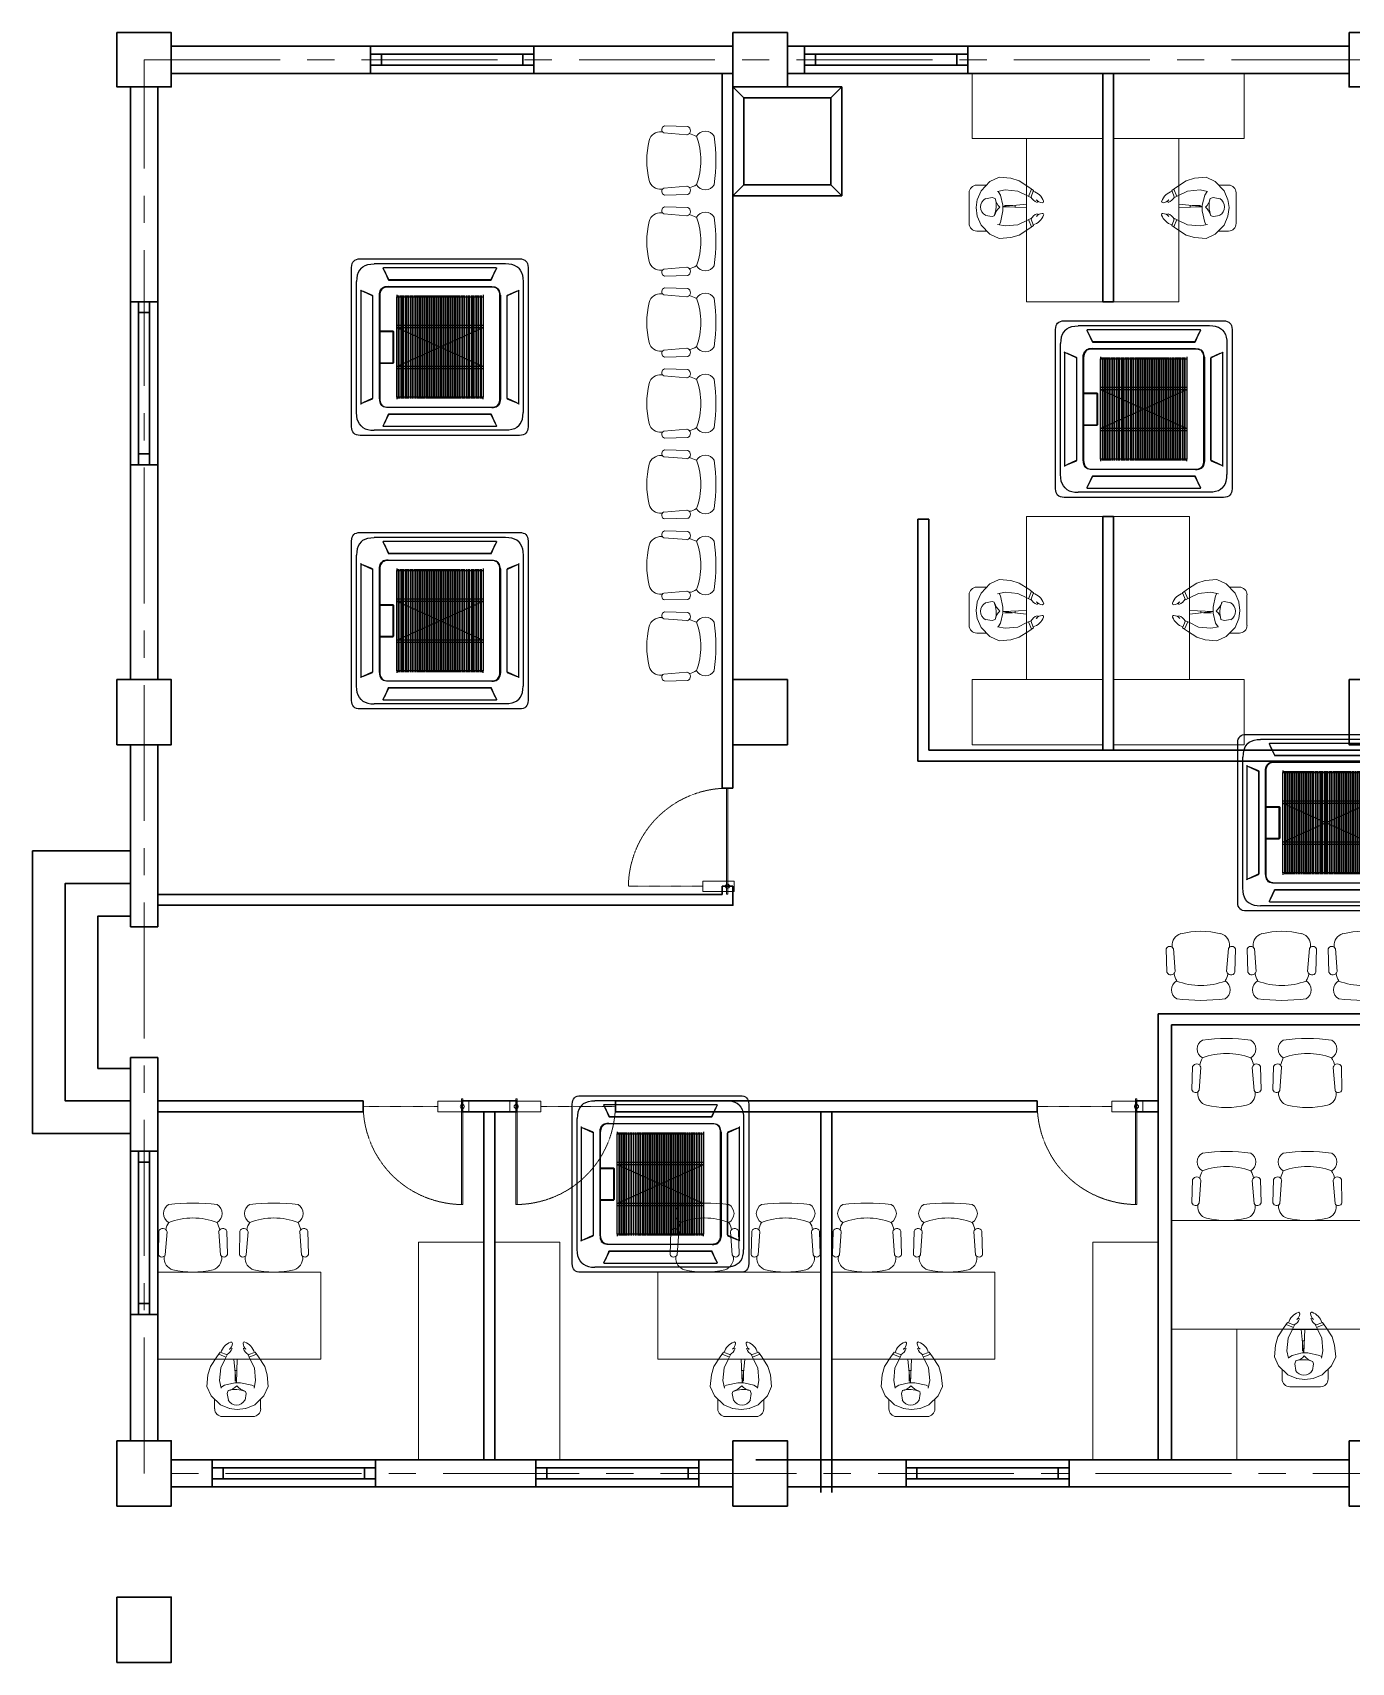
# Model space of a CAD drawing. Header units: millimetres. Extents: x 132885 to 171225, y -194956 to -179968.
# Drawn here: x 132885 to 145014, y -194956 to -179968 of the extents above; entities that cross this region are included whole.
import ezdxf

# ---------------------------------------------------------------- set-up
doc = ezdxf.new("R2010")
doc.units = ezdxf.units.MM
doc.header["$MEASUREMENT"] = 0
doc.linetypes.add('CENTER', pattern=[2, 1.25, -0.25, 0.25, -0.25])
doc.linetypes.add('DASHED2', pattern=[0.375, 0.25, -0.125])
doc.layers.get('0').update_dxf_attribs({"color": 255, "lineweight": 25})
for name, color, linetype, lineweight in [('CEN-1', 1, 'CENTER', 18), ('DIMENSION', 84, 'Continuous', 15), ('Furniture', 235, 'Continuous', 0), ('GLASS', 145, 'Continuous', 5), ('MAIN', 3, 'Continuous', 30), ('MAIN-4', 6, 'Continuous', 30), ('TEXT', 4, 'Continuous', 13)]:
    doc.layers.add(name, color=color, linetype=linetype, lineweight=lineweight)
doc.layers.add('Edges', color=7, linetype='Continuous')

# ---------------------------------------------------------------- blocks, each defined once
blk = doc.blocks.new('rr')
at = {"layer": 'TEXT', "color": 7}
for p, q in [((298029, -105618), (298123, -105618)), ((298150, -105588), (298068, -105672)), ((298235, -105548), (298150, -105588)), ((298290, -105665), (298221, -105679)), ((298235, -105548), (298342, -105558)), ((298406, -105676), (298290, -105665)), ((298342, -105558), (298419, -105581)), ((298419, -105581), (298507, -105638)), ((298532, -105656), (298504, -105724)), ((298507, -105638), (298551, -105669)), ((297959, -105688), (297959, -105970)), ((298034, -105756), (298024, -105833)), ((298068, -105672), (298034, -105754)), ((298108, -105761), (298170, -105751)), ((298170, -105751), (298189, -105757)), ((298247, -105698), (298235, -105676)), ((298270, -105803), (298247, -105698)), ((298270, -105856), (298270, -105803)), ((298488, -105716), (298406, -105676)), ((298486, -105945), (298486, -105716)), ((298525, -105734), (298488, -105716)), ((298551, -105669), (298525, -105734)), ((298034, -105909), (298024, -105833)), ((298068, -105988), (298034, -105906)), ((298108, -105915), (298170, -105925)), ((298170, -105925), (298198, -105916)), ((298225, -105983), (298247, -105949)), ((298247, -105949), (298270, -105856)), ((298270, -105841), (298486, -105833)), ((298270, -105843), (298486, -105866)), ((298359, -105853), (298285, -105853)), ((298382, -105837), (298382, -105855)), ((298488, -105944), (298406, -105985)), ((298525, -105927), (298488, -105944)), ((298532, -106004), (298504, -105937)), ((298551, -105991), (298525, -105927)), ((298029, -106041), (298117, -106041)), ((298150, -106073), (298068, -105988)), ((298235, -106112), (298150, -106073)), ((298290, -105996), (298221, -105982)), ((298235, -106112), (298342, -106103)), ((298406, -105985), (298290, -105996)), ((298342, -106103), (298419, -106079)), ((298419, -106079), (298507, -106022)), ((298507, -106022), (298551, -105991))]:
    blk.add_line(p, q, dxfattribs=at)
for centre, major_axis, start_param, end_param in [((298029, -105688), (49.8, 49.8), 0.785398, 2.356194), ((298155, -105840), (63.7, -63.7), 2.898963, 4.955018), ((297966, -105849), (171, 171), -1.068373, -0.39635), ((298371, -105697), (135, 135), 2.703582, 3.183333), ((298620, -105679), (73.6, 73.6), 2.838638, 3.585677), ((298505, -105817), (105, 105), -0.421869, 0.489767), ((298572, -105768), (11.6, 11.6), -1.392775, 0.371356), ((298637, -105702), (55.2, 55.2), 3.067512, 3.856448), ((298633, -105768), (8.31, 8.31), 3.856448, 5.861316), ((298315, -105931), (83.5, 83.5), 1.454362, 2.231901), ((298619, -105979), (73.6, -73.6), 2.697508, 3.444547), ((298504, -105841), (105, -105), 5.793418, 6.705054), ((298636, -105956), (55.2, -55.2), 2.426738, 3.215673), ((298571, -105890), (11.6, -11.6), 5.911829, 7.67596), ((298632, -105890), (8.31, -8.31), 0.421869, 2.426738), ((298029, -105970), (49.8, -49.8), 3.926991, 5.497787)]:
    blk.add_ellipse(centre, major_axis=major_axis, ratio=1, start_param=start_param, end_param=end_param, dxfattribs=at)
blk = doc.blocks.new('3rerr')
at = {"layer": 'Furniture', "color": 0, "linetype": 'ByBlock'}
for p, q in [((299424, -105724), (299432, -105724)), ((299424, -105724), (299432, -105724)), ((299444, -105734), (299656, -105751)), ((299448, -105670), (299663, -105676)), ((299424, -106252), (299432, -106252)), ((299444, -106241), (299656, -106225)), ((299448, -106306), (299663, -106300))]:
    blk.add_line(p, q, dxfattribs=at)
for centre, radius, start, end in [((300065, -105988), 779, 166.275, 193.725), ((299414, -105834), 111, 85, 163.8913), ((299459, -105703), 34.8, 108.7162, 243.9569), ((299648, -105712), 39.5, 282.8663, 67.8436), ((299666, -105866), 126, 52.7407, 85.3529), ((299825, -105813), 95.4, 30.3927, 149.6073), ((299156, -105988), 628, 339.209, 20.791), ((298194, -105988), 1727, 352.5907, 7.4093), ((299414, -106142), 111, 196.1087, 275), ((299459, -106273), 34.8, 116.0431, 251.2838), ((299648, -106263), 39.5, 292.1564, 77.1337), ((299608, -105956), 287, 283.6548, 297.8506), ((299825, -106162), 95.4, 210.3927, 329.6073)]:
    blk.add_arc(centre, radius, start, end, dxfattribs=at)
blk = doc.blocks.new('gd1')
at = {"layer": 'GLASS', "color": 4, "linetype": 'DASHED2', "ltscale": 0.001}
blk.add_line((345380, -498508), (345380, -497802), dxfattribs=at)
at = {"layer": 'GLASS'}
for p, q in [((345331, -498508), (345429, -498508)), ((345331, -498802), (345331, -498508)), ((345429, -498508), (345429, -498802)), ((345429, -498802), (345331, -498802))]:
    blk.add_line(p, q, dxfattribs=at)
at = {"layer": 'GLASS', "color": 4}
for p, q in [((344454, -498744), (344454, -498702)), ((345454, -498732), (344454, -498732)), ((345454, -498744), (344454, -498744)), ((345454, -498744), (345454, -498732))]:
    blk.add_line(p, q, dxfattribs=at)
at = {"layer": 'GLASS', "color": 4, "linetype": 'DASHED2'}
blk.add_ellipse((345430, -498781), major_axis=(-687, 718), ratio=0.969274, start_param=-0.727797, end_param=0.74268, dxfattribs=at)
at = {"layer": 'GLASS', "extrusion": (8.38188e-23, -2.79396e-23, -1)}
blk.add_ellipse((345380, -498740), major_axis=(-13.9, 13.9), ratio=1, start_param=6.283185307179586, end_param=12.56637061435917, dxfattribs=at)
blk = doc.blocks.new('cassette acplan')
at = {"layer": 'Edges'}
for p, q in [((184, 1044), (198, 1050)), ((198, 1050), (214, 1054)), ((214, 1054), (232, 1055)), ((232, 1055), (1698, 1055)), ((1698, 1055), (1716, 1054)), ((1716, 1054), (1732, 1050)), ((1732, 1050), (1746, 1044)), ((154, 976), (155, 995)), ((154, -489), (154, 976)), ((155, 995), (158, 1011)), ((158, 1011), (165, 1024)), ((165, 1024), (173, 1035)), ((173, 1035), (184, 1044)), ((206, 905), (202, 877)), ((215, 929), (206, 905)), ((226, 950), (215, 929)), ((241, 968), (226, 950)), ((241, 968), (258, 983)), ((258, 983), (279, 994)), ((279, 994), (304, 1002)), ((304, 1002), (331, 1007)), ((331, 1007), (362, 1009)), ((1568, 1009), (362, 1009)), ((442, 975), (444, 970)), ((446, 971), (444, 971)), ((444, 971), (444, 970)), ((444, 970), (444, 969)), ((444, 967), (444, 969)), ((444, 969), (444, 969)), ((455, 944), (444, 967)), ((448, 972), (446, 971)), ((1482, 972), (448, 972)), ((455, 944), (490, 864)), ((492, 867), (455, 944)), ((1475, 944), (1438, 867)), ((1440, 864), (1475, 944)), ((1486, 967), (1475, 944)), ((1484, 971), (1482, 972)), ((1486, 971), (1484, 971)), ((1486, 970), (1488, 975)), ((1486, 970), (1486, 971)), ((1486, 969), (1486, 970)), ((1486, 969), (1486, 969)), ((1486, 969), (1486, 967)), ((1599, 1007), (1568, 1009)), ((1626, 1002), (1599, 1007)), ((1651, 994), (1626, 1002)), ((1672, 983), (1651, 994)), ((1690, 968), (1672, 983)), ((1690, 968), (1704, 950)), ((1704, 950), (1716, 929)), ((1716, 929), (1724, 905)), ((1724, 905), (1729, 877)), ((1746, 1044), (1757, 1035)), ((1757, 1035), (1765, 1024)), ((1765, 1024), (1772, 1011)), ((1772, 1011), (1775, 995)), ((1775, 995), (1777, 976)), ((1777, 976), (1777, -489)), ((202, 877), (200, 847)), ((200, -359), (200, 847)), ((239, 765), (234, 767)), ((238, 764), (237, 763)), ((237, 763), (237, 760)), ((237, 760), (237, -273)), ((239, 765), (238, 764)), ((240, 765), (239, 765)), ((240, 765), (240, 765)), ((240, 765), (242, 764)), ((242, 764), (264, 754)), ((345, 719), (264, 754)), ((264, 754), (342, 717)), ((412, 749), (416, 761)), ((416, 761), (421, 771)), ((420, 757), (416, 745)), ((425, 768), (420, 757)), ((421, 771), (429, 780)), ((432, 776), (425, 768)), ((437, 787), (429, 780)), ((441, 784), (432, 776)), ((448, 793), (437, 787)), ((451, 789), (441, 784)), ((460, 797), (448, 793)), ((463, 793), (451, 789)), ((473, 799), (460, 797)), ((477, 796), (463, 793)), ((489, 800), (473, 799)), ((492, 796), (477, 796)), ((489, 800), (1442, 800)), ((490, 864), (490, 863)), ((490, 863), (492, 861)), ((490, 863), (490, 863)), ((494, 864), (492, 867)), ((492, 861), (494, 861)), ((1438, 796), (492, 796)), ((493, 861), (494, 861)), ((495, 863), (494, 864)), ((494, 861), (496, 860)), ((498, 862), (495, 863)), ((496, 860), (1434, 860)), ((501, 862), (498, 862)), ((1429, 862), (501, 862)), ((1432, 862), (1429, 862)), ((1435, 863), (1432, 862)), ((1434, 860), (1437, 861)), ((1437, 864), (1435, 863)), ((1438, 867), (1437, 864)), ((1437, 861), (1438, 861)), ((1437, 861), (1437, 861)), ((1438, 861), (1440, 863)), ((1453, 796), (1438, 796)), ((1440, 863), (1440, 864)), ((1440, 863), (1440, 863)), ((1442, 800), (1457, 799)), ((1467, 793), (1453, 796)), ((1457, 799), (1470, 797)), ((1479, 789), (1467, 793)), ((1470, 797), (1482, 793)), ((1489, 784), (1479, 789)), ((1482, 793), (1493, 787)), ((1498, 776), (1489, 784)), ((1493, 787), (1502, 780)), ((1505, 768), (1498, 776)), ((1509, 771), (1502, 780)), ((1511, 757), (1505, 768)), ((1514, 761), (1509, 771)), ((1515, 745), (1511, 757)), ((1518, 749), (1514, 761)), ((1666, 754), (1585, 719)), ((1588, 717), (1666, 754)), ((1666, 754), (1688, 764)), ((1688, 764), (1690, 765)), ((1690, 765), (1690, 765)), ((1691, 765), (1690, 765)), ((1696, 767), (1691, 765)), ((1692, 764), (1691, 765)), ((1693, 763), (1692, 764)), ((1693, 760), (1693, 763)), ((1693, -273), (1693, 760)), ((1729, 877), (1730, 847)), ((1730, 847), (1730, -359)), ((342, 717), (344, 715)), ((344, 715), (346, 713)), ((346, 718), (345, 719)), ((346, 719), (346, 718)), ((347, 717), (346, 718)), ((346, 713), (347, 711)), ((348, 715), (347, 717)), ((347, 711), (347, 708)), ((347, 708), (347, -221)), ((348, 715), (348, 716)), ((348, 713), (348, 715)), ((348, -226), (348, 713)), ((409, 735), (412, 749)), ((409, 720), (409, 735)), ((409, -233), (409, 720)), ((413, 732), (412, 717)), ((412, 717), (412, 392)), ((416, 745), (413, 732)), ((568, 723), (568, 705)), ((568, 705), (583, 705)), ((568, 441), (568, 705)), ((583, 705), (583, 718)), ((583, 705), (583, 441)), ((592, 705), (592, 718)), ((592, 705), (605, 705)), ((592, 441), (592, 705)), ((605, 705), (605, 718)), ((605, 705), (605, 441)), ((614, 705), (614, 718)), ((614, 705), (626, 705)), ((614, 441), (614, 705)), ((626, 705), (626, 718)), ((626, 705), (626, 441)), ((635, 705), (635, 718)), ((635, 705), (648, 705)), ((635, 441), (635, 705)), ((648, 705), (648, 718)), ((648, 705), (648, 441)), ((657, 705), (657, 718)), ((657, 705), (670, 705)), ((657, 441), (657, 705)), ((670, 705), (670, 718)), ((670, 705), (670, 441)), ((678, 705), (678, 718)), ((678, 705), (691, 705)), ((678, 441), (678, 705)), ((691, 705), (691, 718)), ((691, 705), (691, 441)), ((700, 705), (700, 718)), ((700, 705), (713, 705)), ((700, 441), (700, 705)), ((713, 705), (713, 718)), ((713, 705), (713, 441)), ((721, 705), (721, 718)), ((721, 705), (734, 705)), ((721, 441), (721, 705)), ((734, 705), (734, 718)), ((734, 705), (734, 441)), ((743, 705), (743, 718)), ((743, 705), (756, 705)), ((743, 441), (743, 705)), ((756, 705), (756, 718)), ((756, 705), (756, 441)), ((765, 705), (765, 718)), ((765, 705), (777, 705)), ((765, 441), (765, 705)), ((777, 705), (777, 718)), ((777, 705), (777, 441)), ((786, 705), (786, 718)), ((786, 705), (799, 705)), ((786, 441), (786, 705)), ((799, 705), (799, 718)), ((799, 705), (799, 441)), ((808, 705), (808, 718)), ((808, 705), (820, 705)), ((808, 441), (808, 705)), ((820, 705), (820, 718)), ((820, 705), (820, 441)), ((829, 705), (829, 718)), ((829, 705), (842, 705)), ((829, 441), (829, 705)), ((842, 705), (842, 718)), ((842, 705), (842, 441)), ((851, 705), (851, 718)), ((851, 705), (864, 705)), ((851, 441), (851, 705)), ((864, 705), (864, 718)), ((864, 705), (864, 441)), ((872, 705), (872, 718)), ((872, 705), (885, 705)), ((872, 441), (872, 705)), ((885, 705), (885, 718)), ((885, 705), (885, 441)), ((894, 705), (894, 718)), ((894, 705), (907, 705)), ((894, 441), (894, 705)), ((907, 705), (907, 718)), ((907, 705), (907, 441)), ((916, 705), (916, 718)), ((916, 705), (928, 705)), ((916, 441), (916, 705)), ((928, 705), (928, 718)), ((928, 705), (928, 441)), ((937, 705), (937, 718)), ((937, 705), (950, 705)), ((937, 441), (937, 705)), ((950, 705), (950, 718)), ((950, 705), (950, 441)), ((959, 705), (959, 718)), ((959, 705), (971, 705)), ((959, 441), (959, 705)), ((971, 705), (971, 718)), ((971, 705), (971, 441)), ((980, 705), (980, 718)), ((980, 705), (993, 705)), ((980, 441), (980, 705)), ((993, 705), (993, 718)), ((993, 705), (993, 441)), ((1002, 705), (1002, 718)), ((1002, 705), (1015, 705)), ((1002, 441), (1002, 705)), ((1015, 705), (1015, 718)), ((1015, 705), (1015, 441)), ((1023, 705), (1023, 718)), ((1023, 705), (1036, 705)), ((1023, 441), (1023, 705)), ((1036, 705), (1036, 718)), ((1036, 705), (1036, 441)), ((1045, 705), (1045, 718)), ((1045, 705), (1058, 705)), ((1045, 441), (1045, 705)), ((1058, 705), (1058, 718)), ((1058, 705), (1058, 441)), ((1067, 705), (1067, 718)), ((1067, 705), (1079, 705)), ((1067, 441), (1067, 705)), ((1079, 705), (1079, 718)), ((1079, 705), (1079, 441)), ((1088, 705), (1088, 718)), ((1088, 705), (1101, 705)), ((1088, 441), (1088, 705)), ((1101, 705), (1101, 718)), ((1101, 705), (1101, 441)), ((1110, 705), (1110, 718)), ((1110, 705), (1122, 705)), ((1110, 441), (1110, 705)), ((1122, 705), (1122, 718)), ((1122, 705), (1122, 441)), ((1131, 705), (1131, 718)), ((1131, 705), (1144, 705)), ((1131, 441), (1131, 705)), ((1144, 705), (1144, 718)), ((1144, 705), (1144, 441)), ((1153, 705), (1153, 718)), ((1153, 705), (1166, 705)), ((1153, 441), (1153, 705)), ((1166, 705), (1166, 718)), ((1166, 705), (1166, 441)), ((1174, 705), (1174, 718)), ((1174, 705), (1187, 705)), ((1174, 441), (1174, 705)), ((1187, 705), (1187, 718)), ((1187, 705), (1187, 441)), ((1196, 705), (1196, 718)), ((1196, 705), (1209, 705)), ((1196, 441), (1196, 705)), ((1209, 718), (1209, 705)), ((1209, 705), (1209, 441)), ((1217, 705), (1217, 718)), ((1217, 705), (1230, 705)), ((1217, 441), (1217, 705)), ((1230, 718), (1230, 705)), ((1230, 705), (1230, 441)), ((1239, 705), (1239, 718)), ((1239, 705), (1252, 705)), ((1239, 441), (1239, 705)), ((1252, 718), (1252, 705)), ((1252, 705), (1252, 441)), ((1261, 705), (1261, 718)), ((1261, 705), (1273, 705)), ((1261, 441), (1261, 705)), ((1273, 705), (1273, 718)), ((1273, 705), (1273, 441)), ((1282, 705), (1282, 718)), ((1282, 705), (1295, 705)), ((1282, 441), (1282, 705)), ((1295, 705), (1295, 718)), ((1295, 705), (1295, 441)), ((1304, 705), (1304, 718)), ((1304, 705), (1317, 705)), ((1304, 441), (1304, 705)), ((1317, 705), (1317, 718)), ((1317, 705), (1317, 441)), ((1325, 705), (1325, 718)), ((1325, 705), (1338, 705)), ((1325, 441), (1325, 705)), ((1338, 705), (1338, 718)), ((1338, 705), (1338, 441)), ((1347, 705), (1347, 718)), ((1347, 705), (1362, 705)), ((1347, 441), (1347, 705)), ((1362, 723), (1362, 705)), ((1362, 705), (1362, 441)), ((1517, 732), (1515, 745)), ((1518, 717), (1517, 732)), ((1521, 735), (1518, 749)), ((1518, -230), (1518, 717)), ((1522, 720), (1521, 735)), ((1522, 720), (1522, -233)), ((1583, 717), (1582, 715)), ((1582, 716), (1582, 715)), ((1582, 715), (1582, 713)), ((1582, 713), (1582, -226)), ((1584, 718), (1583, 717)), ((1583, 711), (1584, 713)), ((1583, 708), (1583, 711)), ((1583, -221), (1583, 708)), ((1585, 719), (1584, 718)), ((1584, 719), (1584, 718)), ((1584, 713), (1586, 715)), ((1586, 715), (1588, 717)), ((412, 392), (412, 387)), ((412, 392), (535, 392)), ((412, 387), (412, 100)), ((412, 387), (530, 387)), ((535, 382), (530, 387)), ((535, 392), (540, 387)), ((535, 105), (535, 382)), ((540, 387), (540, 100)), ((583, 441), (568, 441)), ((568, 423), (568, 441)), ((568, 423), (583, 423)), ((568, 65), (568, 423)), ((568, 65), (1362, 423)), ((568, 423), (1362, 65)), ((583, 441), (583, 423)), ((583, 423), (583, 65)), ((605, 441), (592, 441)), ((592, 423), (592, 441)), ((592, 423), (605, 423)), ((592, 65), (592, 423)), ((605, 441), (605, 423)), ((605, 423), (605, 65)), ((626, 441), (614, 441)), ((614, 423), (614, 441)), ((614, 423), (626, 423)), ((614, 65), (614, 423)), ((626, 441), (626, 423)), ((626, 423), (626, 65)), ((648, 441), (635, 441)), ((635, 423), (635, 441)), ((635, 423), (648, 423)), ((635, 65), (635, 423)), ((648, 441), (648, 423)), ((648, 423), (648, 65)), ((670, 441), (657, 441)), ((657, 423), (657, 441)), ((657, 423), (670, 423)), ((657, 65), (657, 423)), ((670, 441), (670, 423)), ((670, 423), (670, 65)), ((691, 441), (678, 441)), ((678, 423), (678, 441)), ((678, 423), (691, 423)), ((678, 65), (678, 423)), ((691, 441), (691, 423)), ((691, 423), (691, 65)), ((713, 441), (700, 441)), ((700, 423), (700, 441)), ((700, 423), (713, 423)), ((700, 65), (700, 423)), ((713, 441), (713, 423)), ((713, 423), (713, 65)), ((734, 441), (721, 441)), ((721, 423), (721, 441)), ((721, 423), (734, 423)), ((721, 65), (721, 423)), ((734, 441), (734, 423)), ((734, 423), (734, 65)), ((756, 441), (743, 441)), ((743, 423), (743, 441)), ((743, 423), (756, 423)), ((743, 65), (743, 423)), ((756, 441), (756, 423)), ((756, 423), (756, 65)), ((777, 441), (765, 441)), ((765, 423), (765, 441)), ((765, 423), (777, 423)), ((765, 65), (765, 423)), ((777, 441), (777, 423)), ((777, 423), (777, 65)), ((799, 441), (786, 441)), ((786, 423), (786, 441)), ((786, 423), (799, 423)), ((786, 65), (786, 423)), ((799, 441), (799, 423)), ((799, 423), (799, 65)), ((820, 441), (808, 441)), ((808, 423), (808, 441)), ((808, 423), (820, 423)), ((808, 65), (808, 423)), ((820, 441), (820, 423)), ((820, 423), (820, 65)), ((842, 441), (829, 441)), ((829, 423), (829, 441)), ((829, 423), (842, 423)), ((829, 65), (829, 423)), ((842, 441), (842, 423)), ((842, 423), (842, 65)), ((864, 441), (851, 441)), ((851, 423), (851, 441)), ((851, 423), (864, 423)), ((851, 65), (851, 423)), ((864, 441), (864, 423)), ((864, 423), (864, 65)), ((885, 441), (872, 441)), ((872, 423), (872, 441)), ((872, 423), (885, 423)), ((872, 65), (872, 423)), ((885, 441), (885, 423)), ((885, 423), (885, 65)), ((907, 441), (894, 441)), ((894, 423), (894, 441)), ((894, 423), (907, 423)), ((894, 65), (894, 423)), ((907, 441), (907, 423)), ((907, 423), (907, 65)), ((928, 441), (916, 441)), ((916, 423), (916, 441)), ((916, 423), (928, 423)), ((916, 65), (916, 423)), ((928, 441), (928, 423)), ((928, 423), (928, 65)), ((950, 441), (937, 441)), ((937, 423), (937, 441)), ((937, 423), (950, 423)), ((937, 65), (937, 423)), ((950, 441), (950, 423)), ((950, 423), (950, 65)), ((971, 441), (959, 441)), ((959, 423), (959, 441)), ((959, 423), (971, 423)), ((959, 65), (959, 423)), ((971, 441), (971, 423)), ((971, 423), (971, 65)), ((993, 441), (980, 441)), ((980, 423), (980, 441)), ((980, 423), (993, 423)), ((980, 65), (980, 423)), ((993, 441), (993, 423)), ((993, 423), (993, 65)), ((1015, 441), (1002, 441)), ((1002, 423), (1002, 441)), ((1002, 423), (1015, 423)), ((1002, 65), (1002, 423)), ((1015, 441), (1015, 423)), ((1015, 423), (1015, 65)), ((1036, 441), (1023, 441)), ((1023, 423), (1023, 441)), ((1023, 423), (1036, 423)), ((1023, 65), (1023, 423)), ((1036, 441), (1036, 423)), ((1036, 423), (1036, 65)), ((1058, 441), (1045, 441)), ((1045, 423), (1045, 441)), ((1045, 423), (1058, 423)), ((1045, 65), (1045, 423)), ((1058, 441), (1058, 423)), ((1058, 423), (1058, 65)), ((1079, 441), (1067, 441)), ((1067, 423), (1067, 441)), ((1067, 423), (1079, 423)), ((1067, 65), (1067, 423)), ((1079, 441), (1079, 423)), ((1079, 423), (1079, 65)), ((1101, 441), (1088, 441)), ((1088, 423), (1088, 441)), ((1088, 423), (1101, 423)), ((1088, 65), (1088, 423)), ((1101, 441), (1101, 423)), ((1101, 423), (1101, 65)), ((1122, 441), (1110, 441)), ((1110, 423), (1110, 441)), ((1110, 423), (1122, 423)), ((1110, 65), (1110, 423)), ((1122, 441), (1122, 423)), ((1122, 423), (1122, 65)), ((1144, 441), (1131, 441)), ((1131, 423), (1131, 441)), ((1131, 423), (1144, 423)), ((1131, 65), (1131, 423)), ((1144, 441), (1144, 423)), ((1144, 423), (1144, 65)), ((1166, 441), (1153, 441)), ((1153, 423), (1153, 441)), ((1153, 423), (1166, 423)), ((1153, 65), (1153, 423)), ((1166, 441), (1166, 423)), ((1166, 423), (1166, 65)), ((1187, 441), (1174, 441)), ((1174, 423), (1174, 441)), ((1174, 423), (1187, 423)), ((1174, 65), (1174, 423)), ((1187, 441), (1187, 423)), ((1187, 423), (1187, 65)), ((1209, 441), (1196, 441)), ((1196, 423), (1196, 441)), ((1196, 423), (1209, 423)), ((1196, 65), (1196, 423)), ((1209, 441), (1209, 423)), ((1209, 423), (1209, 65)), ((1230, 441), (1217, 441)), ((1217, 423), (1217, 441)), ((1217, 423), (1230, 423)), ((1217, 65), (1217, 423)), ((1230, 441), (1230, 423)), ((1230, 423), (1230, 65)), ((1252, 441), (1239, 441)), ((1239, 423), (1239, 441)), ((1239, 423), (1252, 423)), ((1239, 65), (1239, 423)), ((1252, 441), (1252, 423)), ((1252, 423), (1252, 65)), ((1273, 441), (1261, 441)), ((1261, 423), (1261, 441)), ((1261, 423), (1273, 423)), ((1261, 65), (1261, 423)), ((1273, 441), (1273, 423)), ((1273, 423), (1273, 65)), ((1295, 441), (1282, 441)), ((1282, 423), (1282, 441)), ((1282, 423), (1295, 423)), ((1282, 65), (1282, 423)), ((1295, 441), (1295, 423)), ((1295, 423), (1295, 65)), ((1317, 441), (1304, 441)), ((1304, 423), (1304, 441)), ((1304, 423), (1317, 423)), ((1304, 65), (1304, 423)), ((1317, 441), (1317, 423)), ((1317, 423), (1317, 65)), ((1338, 441), (1325, 441)), ((1325, 423), (1325, 441)), ((1325, 423), (1338, 423)), ((1325, 65), (1325, 423)), ((1338, 441), (1338, 423)), ((1338, 423), (1338, 65)), ((1362, 441), (1347, 441)), ((1347, 423), (1347, 441)), ((1347, 423), (1362, 423)), ((1347, 65), (1347, 423)), ((1362, 441), (1362, 423)), ((1362, 423), (1362, 65)), ((412, 100), (412, 95)), ((412, 100), (530, 100)), ((412, 95), (412, -230)), ((412, 95), (535, 95)), ((530, 100), (535, 105)), ((540, 100), (535, 95)), ((568, 46), (568, 65)), ((583, 65), (568, 65)), ((568, 46), (583, 46)), ((568, -217), (568, 46)), ((583, 65), (583, 46)), ((583, 46), (583, -217)), ((605, 65), (592, 65)), ((592, 46), (592, 65)), ((592, 46), (605, 46)), ((592, -217), (592, 46)), ((605, 65), (605, 46)), ((605, 46), (605, -217)), ((626, 65), (614, 65)), ((614, 46), (614, 65)), ((614, 46), (626, 46)), ((614, -217), (614, 46)), ((626, 65), (626, 46)), ((626, 46), (626, -217)), ((648, 65), (635, 65)), ((635, 46), (635, 65)), ((635, 46), (648, 46)), ((635, -217), (635, 46)), ((648, 65), (648, 46)), ((648, 46), (648, -217)), ((670, 65), (657, 65)), ((657, 46), (657, 65)), ((657, 46), (670, 46)), ((657, -217), (657, 46)), ((670, 65), (670, 46)), ((670, 46), (670, -217)), ((691, 65), (678, 65)), ((678, 46), (678, 65)), ((678, 46), (691, 46)), ((678, -217), (678, 46)), ((691, 65), (691, 46)), ((691, 46), (691, -217)), ((713, 65), (700, 65)), ((700, 46), (700, 65)), ((700, 46), (713, 46)), ((700, -217), (700, 46)), ((713, 65), (713, 46)), ((713, 46), (713, -217)), ((734, 65), (721, 65)), ((721, 46), (721, 65)), ((721, 46), (734, 46)), ((721, -217), (721, 46)), ((734, 65), (734, 46)), ((734, 46), (734, -217)), ((756, 65), (743, 65)), ((743, 46), (743, 65)), ((743, 46), (756, 46)), ((743, -217), (743, 46)), ((756, 65), (756, 46)), ((756, 46), (756, -217)), ((777, 65), (765, 65)), ((765, 46), (765, 65)), ((765, 46), (777, 46)), ((765, -217), (765, 46)), ((777, 65), (777, 46)), ((777, 46), (777, -217)), ((799, 65), (786, 65)), ((786, 46), (786, 65)), ((786, 46), (799, 46)), ((786, -217), (786, 46)), ((799, 65), (799, 46)), ((799, 46), (799, -217)), ((820, 65), (808, 65)), ((808, 46), (808, 65)), ((808, 46), (820, 46)), ((808, -217), (808, 46)), ((820, 65), (820, 46)), ((820, 46), (820, -217)), ((842, 65), (829, 65)), ((829, 46), (829, 65)), ((829, 46), (842, 46)), ((829, -217), (829, 46)), ((842, 65), (842, 46)), ((842, 46), (842, -217)), ((864, 65), (851, 65)), ((851, 46), (851, 65)), ((851, 46), (864, 46)), ((851, -217), (851, 46)), ((864, 65), (864, 46)), ((864, 46), (864, -217)), ((885, 65), (872, 65)), ((872, 46), (872, 65)), ((872, 46), (885, 46)), ((872, -217), (872, 46)), ((885, 65), (885, 46)), ((885, 46), (885, -217)), ((907, 65), (894, 65)), ((894, 46), (894, 65)), ((894, 46), (907, 46)), ((894, -217), (894, 46)), ((907, 65), (907, 46)), ((907, 46), (907, -217)), ((928, 65), (916, 65)), ((916, 46), (916, 65)), ((916, 46), (928, 46)), ((916, -217), (916, 46)), ((928, 65), (928, 46)), ((928, 46), (928, -217)), ((950, 65), (937, 65)), ((937, 46), (937, 65)), ((937, 46), (950, 46)), ((937, -217), (937, 46)), ((950, 65), (950, 46)), ((950, 46), (950, -217)), ((971, 65), (959, 65)), ((959, 46), (959, 65)), ((959, 46), (971, 46)), ((959, -217), (959, 46)), ((971, 65), (971, 46)), ((971, 46), (971, -217)), ((993, 65), (980, 65)), ((980, 46), (980, 65)), ((980, 46), (993, 46)), ((980, -217), (980, 46)), ((993, 65), (993, 46)), ((993, 46), (993, -217)), ((1015, 65), (1002, 65)), ((1002, 46), (1002, 65)), ((1002, 46), (1015, 46)), ((1002, -217), (1002, 46)), ((1015, 65), (1015, 46)), ((1015, 46), (1015, -217)), ((1036, 65), (1023, 65)), ((1023, 46), (1023, 65)), ((1023, 46), (1036, 46)), ((1023, -217), (1023, 46)), ((1036, 65), (1036, 46)), ((1036, 46), (1036, -217)), ((1058, 65), (1045, 65)), ((1045, 46), (1045, 65)), ((1045, 46), (1058, 46)), ((1045, -217), (1045, 46)), ((1058, 65), (1058, 46)), ((1058, 46), (1058, -217)), ((1079, 65), (1067, 65)), ((1067, 46), (1067, 65)), ((1067, 46), (1079, 46)), ((1067, -217), (1067, 46)), ((1079, 65), (1079, 46)), ((1079, 46), (1079, -217)), ((1101, 65), (1088, 65)), ((1088, 46), (1088, 65)), ((1088, 46), (1101, 46)), ((1088, -217), (1088, 46)), ((1101, 65), (1101, 46)), ((1101, 46), (1101, -217)), ((1122, 65), (1110, 65)), ((1110, 46), (1110, 65)), ((1110, 46), (1122, 46)), ((1110, -217), (1110, 46)), ((1122, 65), (1122, 46)), ((1122, 46), (1122, -217)), ((1144, 65), (1131, 65)), ((1131, 46), (1131, 65)), ((1131, 46), (1144, 46)), ((1131, -217), (1131, 46)), ((1144, 65), (1144, 46)), ((1144, 46), (1144, -217)), ((1166, 65), (1153, 65)), ((1153, 46), (1153, 65)), ((1153, 46), (1166, 46)), ((1153, -217), (1153, 46)), ((1166, 65), (1166, 46)), ((1166, 46), (1166, -217)), ((1187, 65), (1174, 65)), ((1174, 46), (1174, 65)), ((1174, 46), (1187, 46)), ((1174, -217), (1174, 46)), ((1187, 65), (1187, 46)), ((1187, 46), (1187, -217)), ((1209, 65), (1196, 65)), ((1196, 46), (1196, 65)), ((1196, 46), (1209, 46)), ((1196, -217), (1196, 46)), ((1209, 65), (1209, 46)), ((1209, 46), (1209, -217)), ((1230, 65), (1217, 65)), ((1217, 46), (1217, 65)), ((1217, 46), (1230, 46)), ((1217, -217), (1217, 46)), ((1230, 65), (1230, 46)), ((1230, 46), (1230, -217)), ((1252, 65), (1239, 65)), ((1239, 46), (1239, 65)), ((1239, 46), (1252, 46)), ((1239, -217), (1239, 46)), ((1252, 65), (1252, 46)), ((1252, 46), (1252, -217)), ((1273, 65), (1261, 65)), ((1261, 46), (1261, 65)), ((1261, 46), (1273, 46)), ((1261, -217), (1261, 46)), ((1273, 65), (1273, 46)), ((1273, 46), (1273, -217)), ((1295, 65), (1282, 65)), ((1282, 46), (1282, 65)), ((1282, 46), (1295, 46)), ((1282, -217), (1282, 46)), ((1295, 65), (1295, 46)), ((1295, 46), (1295, -217)), ((1317, 65), (1304, 65)), ((1304, 46), (1304, 65)), ((1304, 46), (1317, 46)), ((1304, -217), (1304, 46)), ((1317, 65), (1317, 46)), ((1317, 46), (1317, -217)), ((1338, 65), (1325, 65)), ((1325, 46), (1325, 65)), ((1325, 46), (1338, 46)), ((1325, -217), (1325, 46)), ((1338, 65), (1338, 46)), ((1338, 46), (1338, -217)), ((1362, 65), (1347, 65)), ((1347, 46), (1347, 65)), ((1347, 46), (1362, 46)), ((1347, -217), (1347, 46)), ((1362, 65), (1362, 46)), ((1362, 46), (1362, -217)), ((234, -279), (239, -277)), ((237, -273), (237, -276)), ((237, -276), (238, -277)), ((238, -277), (239, -277)), ((239, -277), (240, -278)), ((242, -277), (240, -278)), ((240, -278), (240, -278)), ((264, -266), (242, -277)), ((342, -229), (264, -266)), ((264, -266), (345, -232)), ((344, -228), (342, -229)), ((346, -226), (344, -228)), ((345, -232), (346, -231)), ((347, -224), (346, -226)), ((346, -231), (347, -230)), ((346, -231), (346, -231)), ((347, -221), (347, -224)), ((347, -230), (348, -228)), ((348, -228), (348, -226)), ((348, -229), (348, -228)), ((409, -233), (409, -248)), ((409, -248), (412, -262)), ((412, -230), (413, -245)), ((412, -262), (416, -274)), ((413, -245), (416, -258)), ((416, -258), (420, -270)), ((416, -274), (421, -284)), ((420, -270), (425, -280)), ((421, -284), (429, -293)), ((425, -280), (432, -289)), ((437, -300), (429, -293)), ((432, -289), (441, -296)), ((441, -296), (451, -302)), ((583, -217), (568, -217)), ((568, -217), (568, -236)), ((583, -217), (583, -230)), ((605, -217), (592, -217)), ((592, -217), (592, -230)), ((605, -217), (605, -230)), ((626, -217), (614, -217)), ((614, -217), (614, -230)), ((626, -217), (626, -230)), ((648, -217), (635, -217)), ((635, -217), (635, -230)), ((648, -217), (648, -230)), ((670, -217), (657, -217)), ((657, -217), (657, -230)), ((670, -217), (670, -230)), ((691, -217), (678, -217)), ((678, -230), (678, -217)), ((691, -217), (691, -230)), ((713, -217), (700, -217)), ((700, -230), (700, -217)), ((713, -217), (713, -230)), ((734, -217), (721, -217)), ((721, -230), (721, -217)), ((734, -217), (734, -230)), ((756, -217), (743, -217)), ((743, -230), (743, -217)), ((756, -217), (756, -230)), ((777, -217), (765, -217)), ((765, -217), (765, -230)), ((777, -217), (777, -230)), ((799, -217), (786, -217)), ((786, -217), (786, -230)), ((799, -217), (799, -230)), ((820, -217), (808, -217)), ((808, -217), (808, -230)), ((820, -217), (820, -230)), ((842, -217), (829, -217)), ((829, -230), (829, -217)), ((842, -217), (842, -230)), ((864, -217), (851, -217)), ((851, -217), (851, -230)), ((864, -217), (864, -230)), ((885, -217), (872, -217)), ((872, -217), (872, -230)), ((885, -217), (885, -230)), ((907, -217), (894, -217)), ((894, -217), (894, -230)), ((907, -217), (907, -230)), ((928, -217), (916, -217)), ((916, -217), (916, -230)), ((928, -217), (928, -230)), ((950, -217), (937, -217)), ((937, -217), (937, -230)), ((950, -217), (950, -230)), ((971, -217), (959, -217)), ((959, -217), (959, -230)), ((971, -217), (971, -230)), ((993, -217), (980, -217)), ((980, -217), (980, -230)), ((993, -217), (993, -230)), ((1015, -217), (1002, -217)), ((1002, -217), (1002, -230)), ((1015, -217), (1015, -230)), ((1036, -217), (1023, -217)), ((1023, -217), (1023, -230)), ((1036, -217), (1036, -230)), ((1058, -217), (1045, -217)), ((1045, -217), (1045, -230)), ((1058, -217), (1058, -230)), ((1079, -217), (1067, -217)), ((1067, -217), (1067, -230)), ((1079, -217), (1079, -230)), ((1101, -217), (1088, -217)), ((1088, -217), (1088, -230)), ((1101, -217), (1101, -230)), ((1122, -217), (1110, -217)), ((1110, -217), (1110, -230)), ((1122, -217), (1122, -230)), ((1144, -217), (1131, -217)), ((1131, -217), (1131, -230)), ((1144, -217), (1144, -230)), ((1166, -217), (1153, -217)), ((1153, -217), (1153, -230)), ((1166, -217), (1166, -230)), ((1187, -217), (1174, -217)), ((1174, -217), (1174, -230)), ((1187, -217), (1187, -230)), ((1209, -217), (1196, -217)), ((1196, -217), (1196, -230)), ((1209, -217), (1209, -230)), ((1230, -217), (1217, -217)), ((1217, -217), (1217, -230)), ((1230, -217), (1230, -230)), ((1252, -217), (1239, -217)), ((1239, -217), (1239, -230)), ((1252, -217), (1252, -230)), ((1273, -217), (1261, -217)), ((1261, -217), (1261, -230)), ((1273, -217), (1273, -230)), ((1295, -217), (1282, -217)), ((1282, -217), (1282, -230)), ((1295, -217), (1295, -230)), ((1317, -217), (1304, -217)), ((1304, -217), (1304, -230)), ((1317, -217), (1317, -230)), ((1338, -217), (1325, -217)), ((1325, -217), (1325, -230)), ((1338, -217), (1338, -230)), ((1362, -217), (1347, -217)), ((1347, -217), (1347, -230)), ((1362, -236), (1362, -217)), ((1479, -302), (1489, -296)), ((1489, -296), (1498, -289)), ((1493, -300), (1502, -293)), ((1498, -289), (1505, -280)), ((1509, -284), (1502, -293)), ((1505, -280), (1511, -270)), ((1514, -274), (1509, -284)), ((1511, -270), (1515, -258)), ((1518, -262), (1514, -274)), ((1515, -258), (1517, -245)), ((1517, -245), (1518, -230)), ((1521, -248), (1518, -262)), ((1522, -233), (1521, -248)), ((1582, -226), (1582, -228)), ((1582, -228), (1583, -230)), ((1582, -228), (1582, -229)), ((1583, -224), (1583, -221)), ((1584, -226), (1583, -224)), ((1583, -230), (1584, -231)), ((1586, -228), (1584, -226)), ((1584, -231), (1585, -232)), ((1584, -231), (1584, -231)), ((1585, -232), (1666, -266)), ((1588, -229), (1586, -228)), ((1666, -266), (1588, -229)), ((1688, -277), (1666, -266)), ((1690, -278), (1688, -277)), ((1690, -278), (1691, -277)), ((1690, -278), (1690, -278)), ((1691, -277), (1696, -279)), ((1691, -277), (1692, -277)), ((1692, -277), (1693, -276)), ((1693, -276), (1693, -273)), ((202, -390), (200, -359)), ((206, -418), (202, -390)), ((215, -442), (206, -418)), ((226, -463), (215, -442)), ((448, -306), (437, -300)), ((460, -310), (448, -306)), ((451, -302), (463, -306)), ((490, -376), (455, -457)), ((455, -457), (492, -379)), ((473, -312), (460, -310)), ((463, -306), (477, -308)), ((489, -313), (473, -312)), ((477, -308), (492, -309)), ((1442, -313), (489, -313)), ((492, -374), (490, -375)), ((490, -375), (490, -376)), ((490, -376), (490, -375)), ((492, -309), (1438, -309)), ((494, -373), (492, -374)), ((492, -379), (494, -377)), ((494, -373), (493, -373)), ((496, -373), (494, -373)), ((494, -377), (495, -376)), ((495, -376), (498, -375)), ((1434, -373), (496, -373)), ((498, -375), (501, -374)), ((501, -374), (1429, -374)), ((1429, -374), (1432, -375)), ((1432, -375), (1435, -376)), ((1437, -373), (1434, -373)), ((1435, -376), (1437, -377)), ((1438, -374), (1437, -373)), ((1437, -373), (1437, -373)), ((1437, -377), (1438, -379)), ((1438, -309), (1453, -308)), ((1440, -375), (1438, -374)), ((1438, -379), (1475, -457)), ((1440, -376), (1440, -375)), ((1440, -376), (1440, -375)), ((1475, -457), (1440, -376)), ((1442, -313), (1457, -312)), ((1453, -308), (1467, -306)), ((1457, -312), (1470, -310)), ((1467, -306), (1479, -302)), ((1470, -310), (1482, -306)), ((1482, -306), (1493, -300)), ((1704, -463), (1716, -442)), ((1716, -442), (1724, -418)), ((1724, -418), (1729, -390)), ((1729, -390), (1730, -359)), ((155, -508), (154, -489)), ((158, -524), (155, -508)), ((165, -537), (158, -524)), ((173, -548), (165, -537)), ((184, -557), (173, -548)), ((198, -563), (184, -557)), ((214, -567), (198, -563)), ((232, -568), (214, -567)), ((241, -481), (226, -463)), ((1698, -568), (232, -568)), ((241, -481), (258, -495)), ((258, -495), (279, -507)), ((279, -507), (304, -515)), ((304, -515), (331, -520)), ((331, -520), (362, -521)), ((1568, -521), (362, -521)), ((444, -483), (442, -488)), ((444, -479), (455, -457)), ((444, -482), (444, -479)), ((444, -482), (444, -482)), ((444, -482), (444, -483)), ((444, -483), (446, -484)), ((444, -483), (444, -483)), ((446, -484), (448, -484)), ((448, -484), (1482, -484)), ((1475, -457), (1486, -479)), ((1482, -484), (1484, -484)), ((1484, -484), (1486, -483)), ((1486, -479), (1486, -482)), ((1486, -482), (1486, -482)), ((1486, -483), (1486, -482)), ((1488, -488), (1486, -483)), ((1486, -483), (1486, -483)), ((1599, -520), (1568, -521)), ((1626, -515), (1599, -520)), ((1651, -507), (1626, -515)), ((1672, -495), (1651, -507)), ((1690, -481), (1672, -495)), ((1690, -481), (1704, -463)), ((1716, -567), (1698, -568)), ((1732, -563), (1716, -567)), ((1746, -557), (1732, -563)), ((1757, -548), (1746, -557)), ((1765, -537), (1757, -548)), ((1772, -524), (1765, -537)), ((1775, -508), (1772, -524)), ((1777, -489), (1775, -508))]:
    blk.add_line(p, q, dxfattribs=at)

msp = doc.modelspace()

# ---------------------------------------------------------------- linework, layer by layer
at = {"layer": 'CEN-1', "ltscale": 1000}
msp.add_lwpolyline([(133910, -180218), (153910, -180218), (153910, -193218), (133910, -193218)], close=True, dxfattribs=at)
at = {"layer": 'MAIN', "color": 5, "ltscale": 100}
for p, q in [((135993, -180168), (137493, -180168)), ((135993, -180268), (137493, -180268)), ((139985, -180168), (141485, -180168)), ((139985, -180268), (141485, -180268)), ((133860, -182443), (133860, -183943)), ((133960, -182443), (133960, -183943)), ((133860, -190256), (133860, -191756)), ((133960, -190256), (133960, -191756)), ((134537, -193168), (136037, -193168)), ((137513, -193168), (139013, -193168)), ((140918, -193168), (142418, -193168)), ((134537, -193268), (136037, -193268)), ((137513, -193268), (139013, -193268)), ((140918, -193268), (142418, -193268))]:
    msp.add_line(p, q, dxfattribs=at)
at = {"layer": 'MAIN', "color": 6}
for p, q in [((139326, -186918), (139226, -186918)), ((139326, -187818), (139226, -187818)), ((143235, -188993), (143235, -189093)), ((143235, -189093), (143235, -189443)), ((143235, -189443), (143235, -193093)), ((137335, -189793), (136835, -189793)), ((143035, -189793, 0), (143235, -189793, 0)), ((143035, -189893, 0), (143235, -189893, 0))]:
    msp.add_line(p, q, dxfattribs=at)
at = {"layer": 'MAIN', "ltscale": 100}
for points in [[(133660, -179968), (134160, -179968), (134160, -180468), (133660, -180468)], [(139326, -179968), (139826, -179968), (139826, -180468), (139326, -180468)], [(144992, -179968), (145492, -179968), (145492, -180468), (144992, -180468)], [(133660, -185918), (134160, -185918), (134160, -186518), (133660, -186518)], [(139326, -185918), (139826, -185918), (139826, -186518), (139326, -186518)], [(144992, -185918), (145492, -185918), (145492, -186518), (144992, -186518)], [(133660, -192918), (134160, -192918), (134160, -193518), (133660, -193518)], [(139326, -192918), (139826, -192918), (139826, -193518), (139326, -193518)], [(144992, -192918), (145492, -192918), (145492, -193518), (144992, -193518)], [(133660, -194356), (134160, -194356), (134160, -194956), (133660, -194956)]]:
    msp.add_lwpolyline(points, close=True, dxfattribs=at)
at = {"layer": 'MAIN', "color": 5, "ltscale": 100}
for points in [[(135993, -180093), (137493, -180093), (137493, -180343), (135993, -180343)], [(139985, -180093), (141485, -180093), (141485, -180343), (139985, -180343)], [(136093, -180168), (137393, -180168), (137393, -180268), (136093, -180268)], [(140085, -180168), (141385, -180168), (141385, -180268), (140085, -180268)], [(134035, -182443), (134035, -183943), (133785, -183943), (133785, -182443)], [(133960, -182543), (133960, -183843), (133860, -183843), (133860, -182543)], [(134035, -190256), (134035, -191756), (133785, -191756), (133785, -190256)], [(133960, -190356), (133960, -191656), (133860, -191656), (133860, -190356)], [(134537, -193093), (136037, -193093), (136037, -193343), (134537, -193343)], [(134637, -193168), (135937, -193168), (135937, -193268), (134637, -193268)], [(137513, -193093), (139013, -193093), (139013, -193343), (137513, -193343)], [(137613, -193168), (138913, -193168), (138913, -193268), (137613, -193268)], [(140918, -193093), (142418, -193093), (142418, -193343), (140918, -193343)], [(141018, -193168), (142318, -193168), (142318, -193268), (141018, -193268)]]:
    msp.add_lwpolyline(points, close=True, dxfattribs=at)
at = {"layer": 'MAIN', "color": 6}
for points in [[(139226, -180343), (139226, -186918)], [(139326, -180343), (139326, -186918)], [(139326, -187818), (139326, -187993), (134035, -187993)], [(139226, -187818), (139226, -187893), (134035, -187893)], [(139326, -187818), (139326, -187918)], [(147125, -188993), (143235, -188993)], [(147125, -189093), (143360, -189093), (143360, -193093)], [(137035, -193093), (137035, -189893)], [(137135, -193093), (137135, -189893)], [(138245, -189793), (142125, -189793)], [(138245, -189893), (142125, -189893)], [(140135, -193393), (140135, -189893)], [(140235, -193393), (140235, -189893)], [(143235, -192868), (143235, -192330)], [(143235, -192868), (143235, -192330)]]:
    msp.add_lwpolyline(points, dxfattribs=at)
at = {"layer": 'MAIN', "color": 0, "lineweight": 20}
for points in [[(141526, -180343), (142726, -180343), (142726, -180943), (141526, -180943)], [(144026, -180343), (142826, -180343), (142826, -180943), (144026, -180943)], [(142726, -180943), (142726, -182443), (142026, -182443), (142026, -180943)], [(142826, -180943), (142826, -182443), (143426, -182443), (143426, -180943)], [(142726, -185918), (142726, -184418), (142026, -184418), (142026, -185918)], [(142826, -185918), (142826, -184418), (143526, -184418), (143526, -185918)], [(141526, -186518), (142726, -186518), (142726, -185918), (141526, -185918)], [(144026, -186518), (142826, -186518), (142826, -185918), (144026, -185918)], [(143360, -190893), (145860, -190893), (145860, -191893), (143360, -191893)], [(136435, -191093), (136435, -193093), (137035, -193093), (137035, -191093)], [(137735, -191093), (137735, -193093), (137135, -193093), (137135, -191093)], [(142635, -191093), (142635, -193093), (143235, -193093), (143235, -191093)], [(134035, -191368), (135535, -191368), (135535, -192168), (134035, -192168)], [(140135, -191368), (138635, -191368), (138635, -192168), (140135, -192168)], [(140235, -191368), (141735, -191368), (141735, -192168), (140235, -192168)], [(143960, -191893), (143960, -193093), (143360, -193093), (143360, -191893)]]:
    msp.add_lwpolyline(points, close=True, dxfattribs=at)
at = {"layer": 'MAIN-4', "ltscale": 1000}
for p, q in [((142726, -180343), (142726, -182443)), ((142826, -180343), (142826, -182443)), ((133785, -180468), (133785, -185918)), ((134035, -180468), (134035, -185918)), ((142726, -182443), (142826, -182443)), ((141026, -184443), (141026, -186668)), ((141126, -184443), (141026, -184443)), ((141126, -184443), (141126, -186568)), ((142726, -184418), (142726, -186568)), ((142726, -184418), (142826, -184418)), ((142826, -184418), (142826, -186568)), ((141126, -186568), (148176, -186568)), ((141026, -186668), (148276, -186668)), ((133785, -188193), (134035, -188193)), ((133785, -189393), (134035, -189393)), ((135925, -189793), (134035, -189793)), ((135925, -189893), (134035, -189893)), ((135925, -189893, 0), (135925, -189793, 0)), ((136835, -189893), (136835, -189793)), ((136835, -189893), (137335, -189893)), ((137335, -189893), (137335, -189793)), ((138245, -189893, 0), (138245, -189793, 0)), ((142125, -189893, 0), (142125, -189793, 0)), ((143035, -189893, 0), (143035, -189793, 0))]:
    msp.add_line(p, q, dxfattribs=at)
at = {"layer": 'MAIN-4', "color": 4, "ltscale": 100}
for p, q in [((139426, -180568), (139326, -180468)), ((140226, -180568), (140326, -180468)), ((139426, -181368), (139326, -181468)), ((140226, -181368), (140326, -181468))]:
    msp.add_line(p, q, dxfattribs=at)
at = {"layer": 'MAIN-4', "ltscale": 1000}
for points in [[(134160, -180093), (139326, -180093)], [(139826, -180093), (144992, -180093)], [(134160, -180343), (139326, -180343)], [(139826, -180343), (144992, -180343)], [(142726, -180343), (142726, -182443)], [(142826, -182443), (142826, -180343)], [(133785, -188193), (133785, -186518)], [(134035, -188193), (134035, -186518)], [(133785, -190093), (132885, -190093), (132885, -187493), (133785, -187493)], [(133785, -189793), (133185, -189793), (133185, -187793), (133785, -187793)], [(133785, -189493), (133485, -189493), (133485, -188093), (133785, -188093)], [(133785, -192918), (133785, -189393)], [(134035, -192918), (134035, -189393)], [(134160, -193093), (139326, -193093)], [(139535, -193093), (144992, -193093)], [(134160, -193343), (139326, -193343)], [(139826, -193343), (144992, -193343)]]:
    msp.add_lwpolyline(points, dxfattribs=at)
at = {"layer": 'MAIN-4', "color": 4, "ltscale": 100}
for points in [[(139326, -180468), (140326, -180468), (140326, -181468), (139326, -181468)], [(139426, -180568), (140226, -180568), (140226, -181368), (139426, -181368)]]:
    msp.add_lwpolyline(points, close=True, dxfattribs=at)

# ---------------------------------------------------------------- block references
for p in [(135665, -183104), (142139, -183674), (135665, -185620), (143815, -187477), (137694, -190800)]:
    msp.add_blockref('cassette acplan', p)
at = {"layer": 'DIMENSION', "color": 0, "linetype": 'Continuous', "lineweight": 0, "extrusion": (2.30152e-07, -5.25887e-07, 1), "xscale": -0.9719561145201425, "yscale": 0.9719561145201425, "zscale": 0.9719561145201443, "rotation": 90.00000751499374}
msp.add_blockref('gd1', (-345478, 147876, 0), dxfattribs=at)
at = {"layer": 'DIMENSION', "color": 0, "linetype": 'Continuous', "lineweight": 0, "extrusion": (2.30152e-07, 5.25887e-07, 1), "xscale": 0.9719561145201425, "yscale": 0.9719561145201425, "zscale": 0.9719561145201425}
for p, rotation in [((-347917, -525538, 0), 89.99999248500627), ((-341717, -525538, 0), 89.99999248500626)]:
    msp.add_blockref('gd1', p, dxfattribs=dict(at, rotation=rotation))
at = {"layer": 'DIMENSION', "color": 0, "linetype": 'Continuous', "lineweight": 0, "extrusion": (-2.30152e-07, 5.25887e-07, 1), "xscale": -0.9719561145201425, "yscale": 0.9719561145201425, "zscale": 0.9719561145201454, "rotation": 270.0000075149937}
msp.add_blockref('gd1', (622086, -525538, 0), dxfattribs=at)
at = {"layer": 'MAIN', "linetype": 'ByBlock', "lineweight": 20, "xscale": -1}
for name, p, rotation in [('3rerr', (-160753, -287132), 180), ('rr', (-156461, -287411), 180), ('3rerr', (-160753, -287877), 180), ('3rerr', (-160753, -288622), 180), ('3rerr', (-160753, -289367), 180), ('3rerr', (-160753, -290111), 180), ('3rerr', (-160753, -290856), 180), ('3rerr', (-160753, -291601), 180), ('3rerr', (249853, -489140), 270), ('3rerr', (250597, -489140), 270), ('3rerr', (249853, -490179), 270), ('3rerr', (250597, -490179), 270), ('3rerr', (245053, -490653), 270), ('3rerr', (245798, -490653), 270), ('rr', (250417, -490380), 270), ('rr', (240600, -490654), 270), ('rr', (246800, -490654), 270)]:
    msp.add_blockref(name, p, dxfattribs=dict(at, rotation=rotation))
at = {"layer": 'MAIN', "linetype": 'ByBlock', "lineweight": 20}
for name, p, rotation in [('rr', (441912, -287411), 180), ('3rerr', (249617, 111053), 270), ('3rerr', (250362, 111053), 270), ('3rerr', (251107, 111053), 270), ('3rerr', (28371, -490653), 90.00000000000001), ('3rerr', (29116, -490653), 90.00000000000001), ('3rerr', (34571, -490653), 90.00000000000001), ('3rerr', (35316, -490653), 90.00000000000001), ('rr', (33569, -490654), 89.99999999999999)]:
    msp.add_blockref(name, p, dxfattribs=dict(at, rotation=rotation))
msp.add_blockref('rr', (-156461, -79450), dxfattribs=at)
at = {"layer": 'MAIN', "linetype": 'ByBlock', "lineweight": 20, "xscale": -1}
msp.add_blockref('rr', (442012, -79450), dxfattribs=at)

doc.saveas('drawing.dxf')
